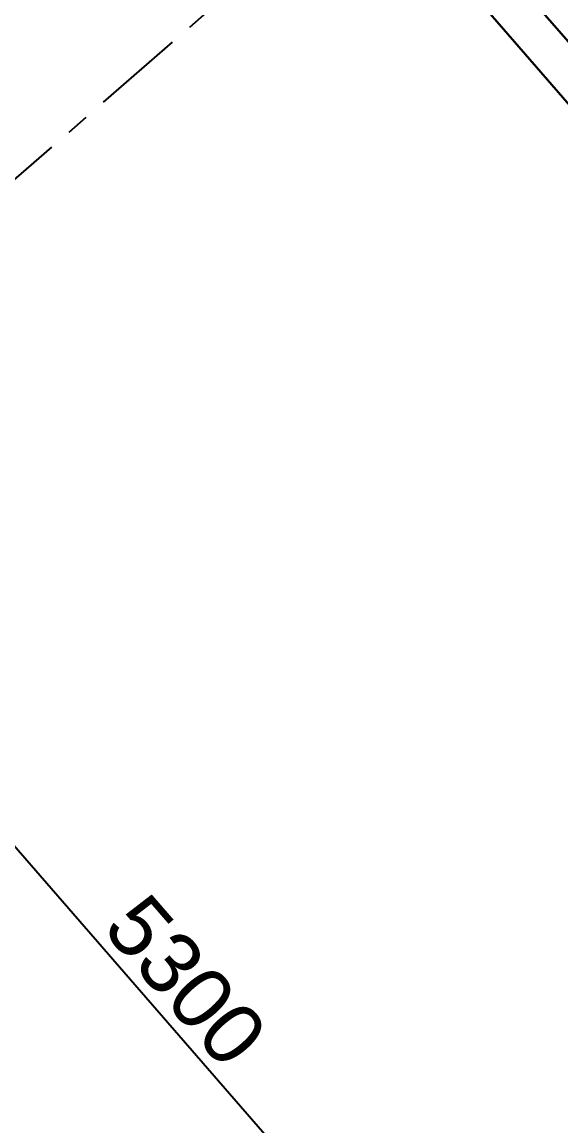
# Model space of a CAD drawing. Header units: millimetres. Extents: x -25371 to 2282244, y -90657 to 147824.
# Drawn here: x 1501022 to 1503013, y -80480 to -76401 of the extents above; entities that cross this region are included whole.
import ezdxf
from ezdxf.enums import TextEntityAlignment as Align

# ---------------------------------------------------------------- set-up
doc = ezdxf.new("R2010")
doc.units = ezdxf.units.MM
doc.linetypes.add('CENTER', pattern=[50.8, 31.75, -6.35, 6.35, -6.35])
doc.linetypes.add('TA_GL_000.90000', pattern=[2.475, 0.9, -0.225, 0.225, -0.225, 0.9])
for name, color, linetype in [('000 - 0_SYM_DWG_GRIDLINE_MAIN_COLOR_251', 7, 'Continuous'), ('000 - 0_SYM_DWG_SLOPE-SYM_TEXT_COLOR_3', 7, 'Continuous'), ('000 - D I M', 7, 'Continuous'), ('000 - EXISTING_PRECAST_MAIN_COLOR_1', 7, 'Continuous'), ('000 - GRID', 7, 'CENTER')]:
    doc.layers.add(name, color=color, linetype=linetype)
doc.styles.add('Arial', font='arial.ttf', dxfattribs={"height": 300})
doc.styles.add('FAMELINE_FOR_CKST', font='arial.ttf')
doc.styles.add('TA', font='', dxfattribs={"height": 4.5})
doc.styles.get('TA').set_extended_font_data('Cordia New')
doc.dimstyles.new('FAMELINE-CKST_C-C', dxfattribs={"dimtxt": 0.3, "dimasz": 0.15, "dimexe": 0.1, "dimexo": 0.1, "dimgap": 0.05, "dimtad": 1, "dimzin": 0, "dimdsep": 46, "dimtxsty": 'FAMELINE_FOR_CKST', "dimblk": 'ORIGIN', "dimblk1": 'ORIGIN', "dimblk2": 'ORIGIN', "dimsah": 1, "dimcen": 0.1, "dimdle": 0.1, "dimclrd": 7, "dimclre": 7, "dimclrt": 7, "dimadec": 0, "dimazin": 0, "dimtfac": 1, "dimtix": 1, "dimtmove": 2, "dimatfit": 3, "dimfxl": 1, "dimtolj": 1, "dimtzin": 0, "dimlwd": -1, "dimlwe": -1, "dimarcsym": 0})

# ---------------------------------------------------------------- blocks, each defined once
blk = doc.blocks.new('System Panel - DPA-AR_Facade_Solid Panel 150mm-5598975-2510-01 ROOF LEVEL PLAN')
at = {"layer": '000 - EXISTING_PRECAST_MAIN_COLOR_1', "color": 7}
for p, q in [((-750, 200), (750, 200)), ((750, 200), (-750, 200)), ((-750, 50), (-750, 200)), ((-750, 200), (-750, 50)), ((750, 200), (750, 50)), ((750, 200), (750, 50)), ((-750, 50), (750, 50)), ((750, 50), (-750, 50))]:
    blk.add_line(p, q, dxfattribs=at)
blk = doc.blocks.new('System Panel - DPA-AR_Facade_Solid Panel 150mm-V59-2510-01 ROOF LEVEL PLAN')
at = {"layer": '000 - EXISTING_PRECAST_MAIN_COLOR_1', "color": 7}
for p, q in [((-750, 200), (750, 200)), ((750, 200), (-750, 200)), ((-750, 50), (-750, 200)), ((-750, 200), (-750, 50)), ((750, 200), (750, 50)), ((750, 200), (750, 50)), ((-750, 50), (750, 50)), ((750, 50), (-750, 50))]:
    blk.add_line(p, q, dxfattribs=at)
blk = doc.blocks.new('C-1-VS01_REV00_20260615-120454_LOPF_EX')
at = {"layer": '000 - EXISTING_PRECAST_MAIN_COLOR_1', "color": 7, "rotation": 130.9999106516643}
for name in ['System Panel - DPA-AR_Facade_Solid Panel 150mm-5598975-2510-01 ROOF LEVEL PLAN', 'System Panel - DPA-AR_Facade_Solid Panel 150mm-V59-2510-01 ROOF LEVEL PLAN']:
    blk.add_blockref(name, (-22689.866, 689.626), dxfattribs=at)
blk = doc.blocks.new('*U329')
at = {"layer": '000 - 0_SYM_DWG_GRIDLINE_MAIN_COLOR_251', "color": 7, "linetype": 'ByBlock', "ltscale": 5}
blk.add_line((2, 0), (-83.525, 0), dxfattribs=at)
at = {"color": 7, "style": 'TA', "flags": 1}
blk.add_attdef('LOCATION', (6, -6), '', height=4.5, rotation=270, dxfattribs=at)
at = {"layer": '000 - 0_SYM_DWG_SLOPE-SYM_TEXT_COLOR_3', "color": 7, "style": 'Arial'}
blk.add_attdef('GRID-HEAD', text='', height=4, rotation=138.9524, dxfattribs=at).set_placement((21.736, 0), align=Align.MIDDLE_CENTER)
blk = doc.blocks.new('_Origin')
at = {"color": 7, "linetype": 'ByBlock', "lineweight": -2}
blk.add_line((0, 0), (-1, 0), dxfattribs=at)
blk.add_circle((0, 0), 0.5, dxfattribs=at)
blk = doc.blocks.new('*D325')
at = {"layer": '000 - D I M', "color": 7, "transparency": 16777216}
for p, q in [((-25505.4, -1161.6), (-25717.6, -1346.1)), ((-22257.7, -5212), (-25587.2, -1381.8)), ((-22028.3, -5161.6), (-22240.5, -5346.1))]:
    blk.add_line(p, q, dxfattribs=at)
at = {"layer": 'Defpoints', "color": 7, "transparency": 16777216}
for p in [(-25448.8, -1112.4), (-25661, -1296.9), (-21971.7, -5112.4)]:
    blk.add_point(p, dxfattribs=at)
at = {"layer": '000 - D I M', "color": 7, "transparency": 16777216, "xscale": 112.5, "yscale": 112.5, "zscale": 112.5}
for p, rotation in [((-25661, -1296.9), 131.000000002449), ((-22183.9, -5296.9), 311.000000002449)]:
    blk.add_blockref('_Origin', p, dxfattribs=dict(at, rotation=rotation))
at = {"layer": '000 - D I M', "color": 7, "transparency": 16777216, "insert": (-23807.4, -3196.9), "char_height": 225, "attachment_point": 5, "rotation": 311, "style": 'FAMELINE_FOR_CKST'}
blk.add_mtext('\\A1;5300', dxfattribs=at)
blk = doc.blocks.new('C-1-VS01_REV00_20260615-121114_LOPF_DIMS')
at = {"layer": '000 - GRID', "color": 7, "linetype": 'TA_GL_000.90000', "xscale": 75, "yscale": 75, "zscale": 75, "rotation": 221.0000000000055}
blk.add_blockref('*U329', (-25335.6, -1014), dxfattribs=at)
at = {"layer": '000 - D I M', "color": 7}
dim = blk.add_linear_dim(base=(-25661, -1296.9), p1=(-21971.7, -5112.4), p2=(-25448.8, -1112.4), angle=311, dimstyle='FAMELINE-CKST_C-C', override={"dimscale": 750, "dimdec": 0, "dimclrd": 7, "dimclre": 7, "dimclrt": 7}, dxfattribs=at)
dim.commit()
dim.dimension.update_dxf_attribs({"geometry": '*D325', "text_midpoint": (-23807.4, -3196.9)})

msp = doc.modelspace()

# ---------------------------------------------------------------- block references
at = {"color": 7}
for name in ['C-1-VS01_REV00_20260615-121114_LOPF_DIMS', 'C-1-VS01_REV00_20260615-120454_LOPF_EX']:
    msp.add_blockref(name, (1525434.648, -76746.665), dxfattribs=at)

doc.saveas('drawing.dxf')
